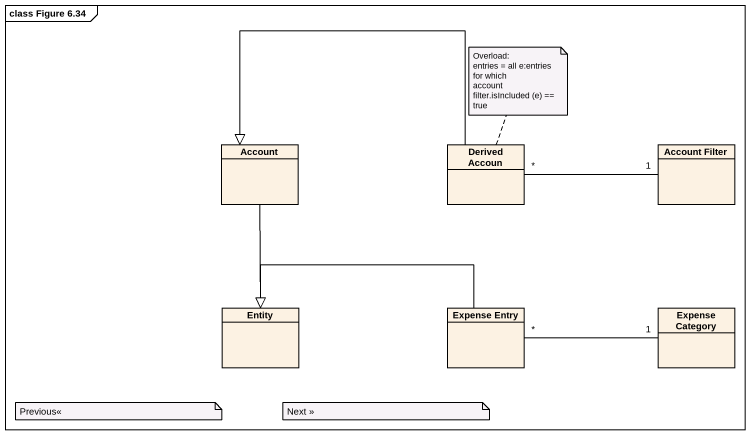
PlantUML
@startuml
mainframe class Figure 6.34
hide circle
hide empty members
class Account
class "Derived Accoun" as Derived_Accoun
class "Account Filter" as Account_Filter
class "Entity" as Entity_
class "Expense Entry" as Expense_Entry
class "Expense Category" as Expense_Category
Account -- Entity_
Derived_Accoun -left-|> Account
Account_Filter "1" -left- "*" Derived_Accoun
Expense_Entry -left-|> Entity_
Expense_Category "1" -left- "*" Expense_Entry
note top of Derived_Accoun
  Overload:
  entries = all e:entries for which
  account filter.isIncluded (e) == true
end note
note as N2
  Previous<<
end note
note as N3
  Next >>
end note
@enduml
